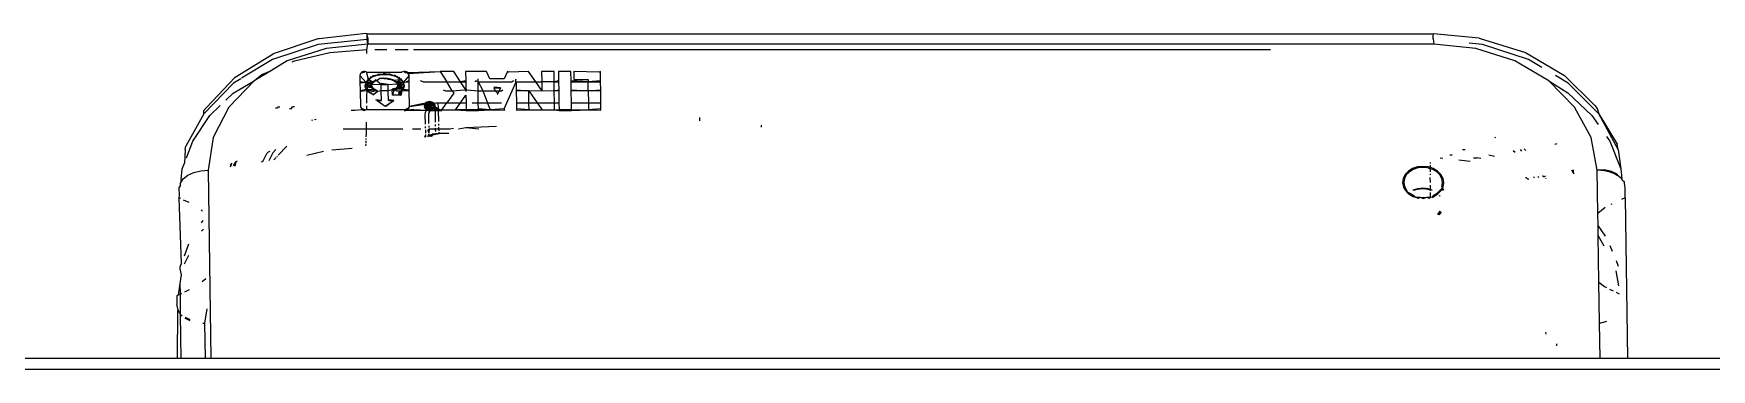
# Model space of a CAD drawing. Header units: metres. Extents: x -4.2 to 4.2, y -5.7 to 5.7.
# Drawn here: x 0.3809 to 0.4322, y -0.541 to -0.5307 of the extents above; entities that cross this region are included whole.
import ezdxf

# ---------------------------------------------------------------- set-up
doc = ezdxf.new("R2010")
doc.units = ezdxf.units.M

msp = doc.modelspace()

# ---------------------------------------------------------------- linework, layer by layer
for p, q in [((0.38956, -0.530857), (0.388196, -0.53131)), ((0.3896, -0.530849), (0.38956, -0.530857)), ((0.391035, -0.530692), (0.3896, -0.530849)), ((0.391076, -0.530696), (0.391035, -0.530692)), ((0.391069, -0.530877), (0.391073, -0.53076)), ((0.391073, -0.53076), (0.391076, -0.530696)), ((0.391073, -0.53076), (0.391088, -0.530856)), ((0.391076, -0.530696), (0.423731, -0.530696)), ((0.391088, -0.530856), (0.39109, -0.531013)), ((0.423724, -0.530856), (0.423726, -0.53076)), ((0.423724, -0.530856), (0.423746, -0.531013)), ((0.423726, -0.53076), (0.423731, -0.530696)), ((0.425136, -0.530831), (0.423731, -0.530696)), ((0.425136, -0.530831), (0.425167, -0.530839)), ((0.425167, -0.530839), (0.426552, -0.531276)), ((0.387034, -0.532025), (0.388196, -0.53131)), ((0.389567, -0.531032), (0.388171, -0.531486)), ((0.389813, -0.531145), (0.388626, -0.531531)), ((0.388844, -0.531528), (0.389931, -0.53127)), ((0.391069, -0.530877), (0.389567, -0.531032)), ((0.39109, -0.531013), (0.389813, -0.531145)), ((0.389931, -0.53127), (0.391063, -0.531183)), ((0.391063, -0.531183), (0.39109, -0.531013)), ((0.391063, -0.531305), (0.391063, -0.531183)), ((0.39109, -0.531013), (0.391069, -0.530877)), ((0.423746, -0.531013), (0.39109, -0.531013)), ((0.391306, -0.531183), (0.391678, -0.531183)), ((0.39193, -0.531183), (0.392328, -0.531183)), ((0.392488, -0.531183), (0.418739, -0.531183)), ((0.425027, -0.531145), (0.423746, -0.531013)), ((0.42523, -0.531032), (0.424823, -0.53099)), ((0.426225, -0.531531), (0.425027, -0.531145)), ((0.426639, -0.531486), (0.42523, -0.531032)), ((0.426552, -0.531276), (0.427749, -0.531976)), ((0.388171, -0.531486), (0.387228, -0.532055)), ((0.388146, -0.531821), (0.387611, -0.532144)), ((0.387843, -0.531948), (0.388146, -0.531821)), ((0.388626, -0.531531), (0.388146, -0.531821)), ((0.38877, -0.531559), (0.388844, -0.531528)), ((0.390896, -0.531889), (0.390871, -0.531915)), ((0.390929, -0.531869), (0.390896, -0.531889)), ((0.390896, -0.531889), (0.390931, -0.531892)), ((0.390929, -0.531869), (0.39101, -0.531852)), ((0.390968, -0.531856), (0.390929, -0.531869)), ((0.390968, -0.531881), (0.390929, -0.531869)), ((0.390968, -0.531881), (0.390931, -0.531892)), ((0.39101, -0.531852), (0.390968, -0.531881)), ((0.39101, -0.531852), (0.390968, -0.531856)), ((0.39101, -0.531876), (0.390968, -0.531856)), ((0.391064, -0.531876), (0.39101, -0.531852)), ((0.391064, -0.531905), (0.391064, -0.531876)), ((0.391064, -0.531876), (0.392128, -0.531876)), ((0.392192, -0.531852), (0.392128, -0.531876)), ((0.392234, -0.531881), (0.392192, -0.531852)), ((0.392273, -0.531869), (0.392192, -0.531852)), ((0.392234, -0.531856), (0.392192, -0.531852)), ((0.392234, -0.531881), (0.392192, -0.531852)), ((0.392234, -0.531881), (0.392192, -0.531876)), ((0.392273, -0.531869), (0.392234, -0.531856)), ((0.392273, -0.531893), (0.392234, -0.531856)), ((0.392273, -0.531893), (0.392234, -0.531881)), ((0.392234, -0.531881), (0.392307, -0.531889)), ((0.392307, -0.531889), (0.392273, -0.531869)), ((0.392291, -0.531892), (0.392273, -0.531869)), ((0.392307, -0.531889), (0.392273, -0.531893)), ((0.392307, -0.531889), (0.393307, -0.531852)), ((0.392333, -0.531915), (0.392307, -0.531889)), ((0.392333, -0.531915), (0.393307, -0.531852)), ((0.393726, -0.531852), (0.393307, -0.531852)), ((0.393307, -0.531852), (0.393508, -0.532172)), ((0.393936, -0.532172), (0.393726, -0.531852)), ((0.394728, -0.531852), (0.394086, -0.531852)), ((0.394086, -0.531852), (0.39409, -0.532142)), ((0.394834, -0.532075), (0.394728, -0.531852)), ((0.395372, -0.531852), (0.395273, -0.532075)), ((0.395401, -0.531876), (0.395372, -0.531852)), ((0.396014, -0.531852), (0.395401, -0.531876)), ((0.396237, -0.532172), (0.396014, -0.531852)), ((0.396795, -0.531852), (0.396413, -0.531852)), ((0.396413, -0.531852), (0.396418, -0.532172)), ((0.396799, -0.532172), (0.396795, -0.531852)), ((0.397313, -0.531852), (0.396932, -0.531852)), ((0.396932, -0.531852), (0.396936, -0.532142)), ((0.397317, -0.532142), (0.397313, -0.531852)), ((0.397399, -0.531852), (0.397402, -0.532097)), ((0.39818, -0.531876), (0.397399, -0.531852)), ((0.398218, -0.531852), (0.39818, -0.531876)), ((0.398221, -0.532142), (0.398218, -0.531852)), ((0.427261, -0.532141), (0.426225, -0.531531)), ((0.427053, -0.531731), (0.426639, -0.531486)), ((0.386977, -0.532207), (0.386066, -0.533148)), ((0.386151, -0.532952), (0.387034, -0.532025)), ((0.387611, -0.532144), (0.386837, -0.532944)), ((0.386969, -0.532514), (0.387611, -0.532144)), ((0.387198, -0.532074), (0.386977, -0.532207)), ((0.387611, -0.532144), (0.387843, -0.531948)), ((0.390855, -0.531945), (0.39085, -0.531978)), ((0.39085, -0.531978), (0.390851, -0.532165)), ((0.391037, -0.532193), (0.39085, -0.531978)), ((0.390948, -0.532186), (0.390851, -0.532165)), ((0.390851, -0.532165), (0.390852, -0.532195)), ((0.390852, -0.532195), (0.390948, -0.532186)), ((0.390852, -0.532195), (0.390855, -0.532436)), ((0.390871, -0.531915), (0.390855, -0.531945)), ((0.390855, -0.532436), (0.391049, -0.5324)), ((0.391037, -0.532193), (0.390948, -0.532186)), ((0.391016, -0.532297), (0.39102, -0.532244)), ((0.39102, -0.532244), (0.391016, -0.532272)), ((0.391016, -0.532272), (0.391026, -0.532325)), ((0.391079, -0.532289), (0.391016, -0.532297)), ((0.391026, -0.532349), (0.391016, -0.532297)), ((0.391016, -0.532297), (0.391026, -0.532325)), ((0.39102, -0.532244), (0.391037, -0.532193)), ((0.391037, -0.532193), (0.39102, -0.53222)), ((0.391079, -0.532289), (0.39102, -0.532244)), ((0.39108, -0.532253), (0.39102, -0.532244)), ((0.391078, -0.532337), (0.391026, -0.532349)), ((0.391224, -0.532337), (0.391026, -0.532349)), ((0.391049, -0.5324), (0.391026, -0.532349)), ((0.391026, -0.532349), (0.391049, -0.532376)), ((0.391037, -0.532193), (0.391082, -0.532142)), ((0.391037, -0.532193), (0.391082, -0.532172)), ((0.391081, -0.532203), (0.391037, -0.532193)), ((0.391242, -0.532208), (0.391037, -0.532193)), ((0.391068, -0.532143), (0.391038, -0.532168)), ((0.391077, -0.532444), (0.391049, -0.5324)), ((0.391049, -0.5324), (0.391076, -0.532413)), ((0.391049, -0.5324), (0.391085, -0.532424)), ((0.391111, -0.532097), (0.391064, -0.531905)), ((0.391111, -0.532097), (0.391068, -0.532119)), ((0.391111, -0.532097), (0.391068, -0.532119)), ((0.391068, -0.532119), (0.391082, -0.532172)), ((0.391078, -0.532337), (0.391076, -0.532413)), ((0.391076, -0.532413), (0.391133, -0.532493)), ((0.391076, -0.532413), (0.391077, -0.532444)), ((0.391203, -0.532413), (0.391076, -0.532413)), ((0.391203, -0.532413), (0.391077, -0.532444)), ((0.391079, -0.532289), (0.391078, -0.532337)), ((0.391215, -0.532304), (0.391078, -0.532337)), ((0.391243, -0.532368), (0.391078, -0.532337)), ((0.39108, -0.532253), (0.391079, -0.532289)), ((0.391214, -0.532271), (0.391079, -0.532289)), ((0.391215, -0.532304), (0.391079, -0.532289)), ((0.391081, -0.532203), (0.39108, -0.532253)), ((0.391223, -0.532239), (0.39108, -0.532253)), ((0.391082, -0.532172), (0.391081, -0.532203)), ((0.391242, -0.532183), (0.391081, -0.532203)), ((0.391223, -0.532239), (0.391081, -0.532203)), ((0.391082, -0.532142), (0.391111, -0.532097)), ((0.391269, -0.532178), (0.391082, -0.532142)), ((0.391082, -0.532172), (0.391223, -0.532239)), ((0.391111, -0.532097), (0.391165, -0.532056)), ((0.391165, -0.532056), (0.391111, -0.532073)), ((0.391269, -0.532178), (0.391111, -0.532097)), ((0.391165, -0.532056), (0.39123, -0.532019)), ((0.39123, -0.532019), (0.391165, -0.532031)), ((0.391243, -0.532368), (0.391203, -0.532413)), ((0.391271, -0.532397), (0.391203, -0.532413)), ((0.391214, -0.532271), (0.391224, -0.532214)), ((0.391214, -0.532271), (0.391223, -0.532239)), ((0.391214, -0.532271), (0.391223, -0.532239)), ((0.391215, -0.532304), (0.391214, -0.532271)), ((0.391215, -0.532304), (0.391214, -0.532271)), ((0.391215, -0.532304), (0.391215, -0.532247)), ((0.391224, -0.532337), (0.391215, -0.532279)), ((0.391243, -0.532368), (0.391215, -0.532304)), ((0.391224, -0.532337), (0.391215, -0.532304)), ((0.391223, -0.532239), (0.391242, -0.532183)), ((0.391223, -0.532239), (0.391242, -0.532183)), ((0.391223, -0.532239), (0.391242, -0.532208)), ((0.391223, -0.532239), (0.391502, -0.53225)), ((0.391243, -0.532368), (0.391224, -0.532337)), ((0.391243, -0.532368), (0.391225, -0.532312)), ((0.39123, -0.532019), (0.391383, -0.531966)), ((0.391383, -0.531966), (0.39123, -0.531995)), ((0.391242, -0.532208), (0.391269, -0.532154)), ((0.391242, -0.532183), (0.391269, -0.532178)), ((0.391242, -0.532208), (0.391269, -0.532178)), ((0.391271, -0.532397), (0.391243, -0.532368)), ((0.391271, -0.532397), (0.391243, -0.532368)), ((0.391271, -0.532397), (0.391244, -0.532343)), ((0.391269, -0.532178), (0.391304, -0.532127)), ((0.391269, -0.532178), (0.391304, -0.532152)), ((0.391269, -0.532178), (0.391304, -0.532152)), ((0.391307, -0.532424), (0.391271, -0.532373)), ((0.391307, -0.532399), (0.391271, -0.532397)), ((0.391307, -0.532424), (0.391271, -0.532397)), ((0.391304, -0.532152), (0.391347, -0.532104)), ((0.391304, -0.532152), (0.391346, -0.532128)), ((0.391304, -0.532152), (0.391346, -0.532128)), ((0.39135, -0.532448), (0.391307, -0.532399)), ((0.39135, -0.532448), (0.391307, -0.532399)), ((0.391346, -0.532128), (0.391432, -0.532099)), ((0.391346, -0.532128), (0.391393, -0.532101)), ((0.391502, -0.53225), (0.391346, -0.532128)), ((0.391383, -0.531966), (0.391557, -0.531942)), ((0.391557, -0.531942), (0.391384, -0.531941)), ((0.391432, -0.532099), (0.391449, -0.532069)), ((0.391449, -0.532069), (0.391567, -0.532052)), ((0.391689, -0.532056), (0.391449, -0.532069)), ((0.391707, -0.532084), (0.391449, -0.532069)), ((0.391502, -0.53225), (0.391714, -0.53225)), ((0.391505, -0.532444), (0.391502, -0.53225)), ((0.391714, -0.53225), (0.391503, -0.532225)), ((0.391514, -0.532071), (0.391567, -0.532052)), ((0.391557, -0.531942), (0.391736, -0.53195)), ((0.391736, -0.53195), (0.391558, -0.531917)), ((0.391567, -0.532052), (0.391689, -0.532056)), ((0.39159, -0.532073), (0.391689, -0.532056)), ((0.391689, -0.532056), (0.391803, -0.532079)), ((0.391707, -0.532084), (0.391802, -0.532104)), ((0.391714, -0.53225), (0.391988, -0.53223)), ((0.391717, -0.532444), (0.391714, -0.53225)), ((0.391843, -0.532416), (0.391717, -0.532444)), ((0.391736, -0.53195), (0.391904, -0.531988)), ((0.391904, -0.531988), (0.391737, -0.531925)), ((0.391802, -0.532104), (0.391854, -0.532098)), ((0.391802, -0.532104), (0.391854, -0.532098)), ((0.391802, -0.532104), (0.391853, -0.532122)), ((0.391959, -0.532364), (0.391843, -0.532391)), ((0.391885, -0.532441), (0.391843, -0.532391)), ((0.391886, -0.532417), (0.391843, -0.532391)), ((0.391926, -0.532392), (0.391843, -0.532391)), ((0.391843, -0.532416), (0.391885, -0.532441)), ((0.391845, -0.532582), (0.391843, -0.532416)), ((0.391843, -0.532416), (0.391885, -0.532441)), ((0.391853, -0.532122), (0.3921, -0.532096)), ((0.391853, -0.532122), (0.391899, -0.53212)), ((0.391853, -0.532122), (0.391898, -0.532145)), ((0.391854, -0.532098), (0.391898, -0.532145)), ((0.391885, -0.532441), (0.391925, -0.532417)), ((0.391925, -0.532417), (0.391885, -0.532441)), ((0.391926, -0.532392), (0.391886, -0.532417)), ((0.391925, -0.532417), (0.391886, -0.532417)), ((0.391898, -0.532145), (0.391936, -0.532171)), ((0.391898, -0.532145), (0.391967, -0.532175)), ((0.391898, -0.532145), (0.391936, -0.532171)), ((0.391898, -0.532145), (0.391937, -0.532146)), ((0.391978, -0.532018), (0.391904, -0.531963)), ((0.391904, -0.531988), (0.391978, -0.532018)), ((0.391958, -0.532389), (0.391925, -0.532417)), ((0.391925, -0.532417), (0.391971, -0.532413)), ((0.391925, -0.532417), (0.391986, -0.532444)), ((0.391959, -0.532364), (0.391926, -0.532392)), ((0.391958, -0.532389), (0.391926, -0.532392)), ((0.391936, -0.532171), (0.391967, -0.532175)), ((0.391936, -0.532171), (0.391966, -0.532199)), ((0.391936, -0.532171), (0.391967, -0.532175)), ((0.391982, -0.532359), (0.391958, -0.532389)), ((0.391958, -0.532389), (0.392173, -0.532399)), ((0.391983, -0.532334), (0.391959, -0.532364)), ((0.391966, -0.532199), (0.392177, -0.532191)), ((0.391966, -0.532199), (0.391988, -0.53223)), ((0.391967, -0.532175), (0.3921, -0.532096)), ((0.391967, -0.532175), (0.392144, -0.532142)), ((0.391967, -0.532175), (0.391988, -0.53223)), ((0.391967, -0.532175), (0.392177, -0.532191)), ((0.391971, -0.532413), (0.391982, -0.532359)), ((0.392044, -0.532054), (0.391978, -0.531993)), ((0.391978, -0.532018), (0.392044, -0.532054)), ((0.391982, -0.532359), (0.391998, -0.532328)), ((0.391998, -0.532328), (0.391982, -0.532359)), ((0.391982, -0.532359), (0.392194, -0.532347)), ((0.391982, -0.532359), (0.392173, -0.532399)), ((0.391988, -0.53223), (0.392177, -0.532191)), ((0.391988, -0.53223), (0.392196, -0.532242)), ((0.391988, -0.53223), (0.392001, -0.532262)), ((0.391988, -0.53223), (0.392001, -0.532262)), ((0.392001, -0.532262), (0.391998, -0.532328)), ((0.391998, -0.532328), (0.392202, -0.532295)), ((0.392004, -0.532295), (0.391998, -0.532328)), ((0.391998, -0.532328), (0.392194, -0.532347)), ((0.392001, -0.532262), (0.392196, -0.532242)), ((0.392001, -0.532262), (0.392202, -0.532295)), ((0.392001, -0.532262), (0.392004, -0.532295)), ((0.392004, -0.532295), (0.392202, -0.532295)), ((0.3921, -0.532096), (0.392044, -0.53203)), ((0.392044, -0.532054), (0.3921, -0.532096)), ((0.392144, -0.532142), (0.3921, -0.532071)), ((0.3921, -0.532096), (0.392144, -0.532142)), ((0.392139, -0.532447), (0.392173, -0.532374)), ((0.392139, -0.532422), (0.392173, -0.532374)), ((0.392173, -0.532399), (0.392139, -0.532447)), ((0.392144, -0.532142), (0.392177, -0.532191)), ((0.392177, -0.532191), (0.392145, -0.532117)), ((0.392173, -0.532399), (0.392195, -0.532323)), ((0.392194, -0.532347), (0.392173, -0.532399)), ((0.392173, -0.532399), (0.392361, -0.532413)), ((0.392356, -0.531978), (0.392177, -0.532191)), ((0.392196, -0.532242), (0.392177, -0.532166)), ((0.392177, -0.532191), (0.392271, -0.532172)), ((0.392177, -0.532191), (0.392196, -0.532242)), ((0.392194, -0.532347), (0.392202, -0.53227)), ((0.392202, -0.532295), (0.392194, -0.532347)), ((0.392195, -0.532323), (0.392202, -0.53227)), ((0.392196, -0.532242), (0.392202, -0.532295)), ((0.392202, -0.532295), (0.392197, -0.532218)), ((0.392357, -0.532142), (0.392271, -0.532172)), ((0.392271, -0.532172), (0.392358, -0.532172)), ((0.392333, -0.53194), (0.392321, -0.531916)), ((0.39235, -0.531945), (0.392333, -0.531915)), ((0.392349, -0.53197), (0.392333, -0.531915)), ((0.392356, -0.531978), (0.39235, -0.531945)), ((0.392355, -0.532003), (0.39235, -0.531945)), ((0.392357, -0.532142), (0.392356, -0.531978)), ((0.392358, -0.532172), (0.392357, -0.532142)), ((0.392361, -0.532413), (0.392358, -0.532172)), ((0.392362, -0.532444), (0.392361, -0.532413)), ((0.392784, -0.532172), (0.392707, -0.532142)), ((0.392784, -0.532172), (0.393508, -0.532172)), ((0.393397, -0.532413), (0.393474, -0.532444)), ((0.393508, -0.532172), (0.393936, -0.532172)), ((0.393679, -0.532444), (0.393508, -0.532172)), ((0.393679, -0.532444), (0.394064, -0.532413)), ((0.39409, -0.532142), (0.393936, -0.532172)), ((0.394094, -0.532413), (0.393936, -0.532172)), ((0.393936, -0.532172), (0.394091, -0.532172)), ((0.394064, -0.532413), (0.394094, -0.532413)), ((0.39409, -0.532142), (0.394091, -0.532172)), ((0.394091, -0.532172), (0.394094, -0.532413)), ((0.394094, -0.532413), (0.394094, -0.532463)), ((0.39412, -0.532413), (0.394094, -0.532413)), ((0.39412, -0.532413), (0.394474, -0.532444)), ((0.394371, -0.532172), (0.394402, -0.532142)), ((0.394471, -0.532172), (0.394402, -0.532142)), ((0.394471, -0.532172), (0.39447, -0.532076)), ((0.394471, -0.532172), (0.394604, -0.532413)), ((0.394474, -0.532444), (0.394471, -0.532172)), ((0.394471, -0.532172), (0.395518, -0.532172)), ((0.394604, -0.532413), (0.394616, -0.532444)), ((0.395273, -0.532075), (0.394834, -0.532075)), ((0.394956, -0.532357), (0.395156, -0.532357)), ((0.394956, -0.532357), (0.394997, -0.532444)), ((0.395156, -0.532357), (0.394957, -0.532333)), ((0.395156, -0.532357), (0.395117, -0.532444)), ((0.395186, -0.532444), (0.395223, -0.532413)), ((0.395272, -0.532998), (0.395636, -0.532172)), ((0.395555, -0.532142), (0.395518, -0.532172)), ((0.395611, -0.532142), (0.395636, -0.532076)), ((0.395636, -0.532172), (0.395611, -0.532142)), ((0.395636, -0.532172), (0.39564, -0.532413)), ((0.395636, -0.532172), (0.396237, -0.532172)), ((0.39564, -0.532413), (0.396022, -0.532442)), ((0.39564, -0.532413), (0.39564, -0.532444)), ((0.396237, -0.532172), (0.396418, -0.532172)), ((0.396422, -0.532438), (0.396237, -0.532172)), ((0.396418, -0.532172), (0.396422, -0.532438)), ((0.396799, -0.532172), (0.396418, -0.532172)), ((0.396936, -0.532142), (0.396799, -0.532172)), ((0.396799, -0.532172), (0.396936, -0.532172)), ((0.396803, -0.532444), (0.396799, -0.532172)), ((0.396803, -0.532444), (0.39694, -0.532413)), ((0.396936, -0.532142), (0.396936, -0.532172)), ((0.396936, -0.532172), (0.39694, -0.532413)), ((0.39694, -0.532413), (0.39694, -0.532444)), ((0.397842, -0.532172), (0.397317, -0.532142)), ((0.397318, -0.532172), (0.397317, -0.532142)), ((0.397318, -0.532172), (0.397842, -0.532172)), ((0.397321, -0.532413), (0.397318, -0.532172)), ((0.397321, -0.532413), (0.397846, -0.532444)), ((0.397321, -0.532444), (0.397321, -0.532413)), ((0.397402, -0.532097), (0.397841, -0.532097)), ((0.397841, -0.532097), (0.397842, -0.532172)), ((0.398221, -0.532142), (0.397842, -0.532172)), ((0.397842, -0.532172), (0.398222, -0.532172)), ((0.397846, -0.532444), (0.397842, -0.532172)), ((0.397846, -0.532444), (0.398225, -0.532413)), ((0.398222, -0.532172), (0.398221, -0.532142)), ((0.398225, -0.532413), (0.398222, -0.532172)), ((0.398226, -0.532444), (0.398225, -0.532413)), ((0.427261, -0.532141), (0.427846, -0.532511)), ((0.428056, -0.532944), (0.427261, -0.532141)), ((0.427855, -0.532207), (0.427472, -0.53198)), ((0.427749, -0.531976), (0.428677, -0.532893)), ((0.428793, -0.533148), (0.427855, -0.532207)), ((0.386256, -0.533202), (0.386573, -0.532896)), ((0.38674, -0.532735), (0.386969, -0.532514)), ((0.390855, -0.532436), (0.390856, -0.532466)), ((0.391077, -0.532444), (0.390856, -0.532466)), ((0.390856, -0.532466), (0.390863, -0.532901)), ((0.390863, -0.532901), (0.390869, -0.532934)), ((0.39106, -0.533022), (0.391058, -0.532906)), ((0.391059, -0.532827), (0.391061, -0.532606)), ((0.391061, -0.532606), (0.391077, -0.532444)), ((0.391133, -0.532493), (0.391077, -0.532444)), ((0.391307, -0.532424), (0.391085, -0.532449)), ((0.391085, -0.532449), (0.391134, -0.532469)), ((0.39135, -0.532448), (0.391133, -0.532493)), ((0.391192, -0.532533), (0.391133, -0.532493)), ((0.391133, -0.532493), (0.391193, -0.532509)), ((0.391261, -0.532568), (0.391192, -0.532533)), ((0.391192, -0.532533), (0.391261, -0.532543)), ((0.391261, -0.532568), (0.391399, -0.532443)), ((0.391399, -0.532467), (0.391261, -0.532568)), ((0.39135, -0.532448), (0.391307, -0.532424)), ((0.391375, -0.532746), (0.39134, -0.532721)), ((0.391509, -0.532746), (0.39134, -0.532721)), ((0.391399, -0.532467), (0.39135, -0.532423)), ((0.391399, -0.532467), (0.39135, -0.532448)), ((0.391399, -0.532467), (0.39135, -0.532448)), ((0.391375, -0.532746), (0.391509, -0.532746)), ((0.391375, -0.532746), (0.391619, -0.53292)), ((0.391505, -0.532444), (0.391399, -0.532467)), ((0.391509, -0.532746), (0.391505, -0.532444)), ((0.391717, -0.532444), (0.391505, -0.532444)), ((0.391619, -0.53292), (0.391891, -0.532746)), ((0.391891, -0.532746), (0.391645, -0.532925)), ((0.391721, -0.532746), (0.391717, -0.532444)), ((0.391721, -0.532746), (0.391891, -0.532746)), ((0.391891, -0.532746), (0.391722, -0.532721)), ((0.391885, -0.532441), (0.391845, -0.532582)), ((0.392116, -0.532582), (0.391845, -0.532582)), ((0.391986, -0.532444), (0.392139, -0.532447)), ((0.392035, -0.532532), (0.392093, -0.532467)), ((0.392035, -0.532507), (0.392093, -0.532467)), ((0.392092, -0.532492), (0.392035, -0.532532)), ((0.392116, -0.532582), (0.392035, -0.532507)), ((0.392117, -0.532557), (0.392035, -0.532507)), ((0.392035, -0.532532), (0.392116, -0.532582)), ((0.392092, -0.532492), (0.392139, -0.532422)), ((0.392139, -0.532447), (0.392092, -0.532492)), ((0.392092, -0.532492), (0.392116, -0.532582)), ((0.392093, -0.532467), (0.392139, -0.532422)), ((0.392093, -0.532467), (0.392117, -0.532557)), ((0.392139, -0.532422), (0.392117, -0.532557)), ((0.392362, -0.532444), (0.392139, -0.532447)), ((0.392369, -0.532901), (0.392362, -0.532444)), ((0.392844, -0.532863), (0.392364, -0.532934)), ((0.392364, -0.532934), (0.392369, -0.532901)), ((0.392903, -0.532816), (0.392368, -0.532926)), ((0.392828, -0.532893), (0.392823, -0.532926)), ((0.392823, -0.532926), (0.392829, -0.532959)), ((0.392829, -0.532869), (0.392824, -0.532901)), ((0.392856, -0.532874), (0.392824, -0.532901)), ((0.392856, -0.532929), (0.392824, -0.532901)), ((0.392824, -0.532901), (0.39283, -0.532934)), ((0.392844, -0.532863), (0.392828, -0.532893)), ((0.392845, -0.532838), (0.392829, -0.532869)), ((0.392829, -0.532869), (0.392869, -0.532849)), ((0.392869, -0.532837), (0.392844, -0.532863)), ((0.39287, -0.532812), (0.392845, -0.532838)), ((0.392845, -0.532838), (0.39289, -0.532827)), ((0.392856, -0.532874), (0.392851, -0.532926)), ((0.392856, -0.532874), (0.392851, -0.532901)), ((0.392855, -0.532899), (0.392851, -0.532926)), ((0.392851, -0.532901), (0.392856, -0.532953)), ((0.392851, -0.532901), (0.392856, -0.532929)), ((0.392929, -0.532931), (0.392851, -0.532926)), ((0.392851, -0.532926), (0.392856, -0.532953)), ((0.392947, -0.53294), (0.392851, -0.532926)), ((0.392869, -0.532849), (0.392855, -0.532899)), ((0.392868, -0.532874), (0.392855, -0.532899)), ((0.392855, -0.532899), (0.392947, -0.53294)), ((0.392869, -0.532849), (0.392856, -0.532874)), ((0.392856, -0.532929), (0.39287, -0.532979)), ((0.392856, -0.532929), (0.39287, -0.532954)), ((0.392856, -0.532953), (0.392929, -0.532931)), ((0.39289, -0.532827), (0.392868, -0.532874)), ((0.392889, -0.532852), (0.392868, -0.532874)), ((0.392868, -0.532874), (0.39291, -0.532859)), ((0.392868, -0.532874), (0.392947, -0.53294)), ((0.392942, -0.532804), (0.392869, -0.532837)), ((0.392903, -0.532816), (0.392869, -0.532837)), ((0.39289, -0.532827), (0.392869, -0.532849)), ((0.392903, -0.532792), (0.39287, -0.532812)), ((0.39287, -0.532812), (0.392917, -0.53281)), ((0.39287, -0.532812), (0.392903, -0.532816)), ((0.392917, -0.53281), (0.392889, -0.532852)), ((0.392917, -0.532835), (0.392889, -0.532852)), ((0.392889, -0.532852), (0.392935, -0.532859)), ((0.392917, -0.53281), (0.39289, -0.532827)), ((0.392942, -0.532779), (0.392903, -0.532792)), ((0.392903, -0.532792), (0.39295, -0.5328)), ((0.392903, -0.532792), (0.392942, -0.532804)), ((0.392942, -0.532804), (0.392903, -0.532816)), ((0.39291, -0.532834), (0.392966, -0.532895)), ((0.39291, -0.532834), (0.392944, -0.532901)), ((0.39291, -0.532859), (0.392936, -0.532834)), ((0.392947, -0.53294), (0.39291, -0.532834)), ((0.39291, -0.532859), (0.392947, -0.53294)), ((0.392915, -0.532951), (0.392919, -0.532918)), ((0.392916, -0.532938), (0.392941, -0.532921)), ((0.39295, -0.5328), (0.392917, -0.532835)), ((0.39295, -0.5328), (0.392917, -0.53281)), ((0.392949, -0.532825), (0.392917, -0.532835)), ((0.393051, -0.532835), (0.392917, -0.532835)), ((0.392917, -0.532835), (0.393026, -0.532859)), ((0.392917, -0.532835), (0.392935, -0.532859)), ((0.392944, -0.532901), (0.392919, -0.532918)), ((0.392919, -0.532918), (0.392959, -0.532912)), ((0.39292, -0.53298), (0.392968, -0.532924)), ((0.392929, -0.532931), (0.392944, -0.532901)), ((0.392965, -0.532919), (0.392935, -0.532859)), ((0.392935, -0.532859), (0.392966, -0.532895)), ((0.392935, -0.532859), (0.393026, -0.532859)), ((0.392966, -0.532895), (0.392936, -0.532834)), ((0.392941, -0.532921), (0.392937, -0.532954)), ((0.392984, -0.532775), (0.392942, -0.532779)), ((0.392942, -0.532779), (0.392984, -0.532796)), ((0.392942, -0.532779), (0.392984, -0.532799)), ((0.392984, -0.532799), (0.392942, -0.532804)), ((0.392947, -0.53294), (0.392944, -0.532901)), ((0.392947, -0.53294), (0.392959, -0.532912)), ((0.392984, -0.532796), (0.392949, -0.532825)), ((0.392984, -0.532821), (0.392949, -0.532825)), ((0.393051, -0.532835), (0.392949, -0.532825)), ((0.393019, -0.532825), (0.392949, -0.532825)), ((0.392984, -0.532796), (0.39295, -0.5328)), ((0.393027, -0.532937), (0.392959, -0.532912)), ((0.393028, -0.532912), (0.392959, -0.532912)), ((0.393026, -0.532859), (0.392965, -0.532919)), ((0.392965, -0.532919), (0.393027, -0.532895)), ((0.393027, -0.532919), (0.392965, -0.532919)), ((0.392966, -0.532895), (0.393028, -0.532912)), ((0.393027, -0.532895), (0.392966, -0.532895)), ((0.392968, -0.532924), (0.393026, -0.532877)), ((0.393026, -0.532779), (0.392984, -0.532775)), ((0.392984, -0.532775), (0.393026, -0.532804)), ((0.393026, -0.532779), (0.392984, -0.532796)), ((0.393019, -0.5328), (0.392984, -0.532796)), ((0.393026, -0.532804), (0.392984, -0.532799)), ((0.393019, -0.5328), (0.392984, -0.532821)), ((0.393019, -0.532825), (0.392984, -0.532821)), ((0.393065, -0.532792), (0.393019, -0.5328)), ((0.393052, -0.53281), (0.393019, -0.5328)), ((0.393052, -0.53281), (0.393019, -0.532825)), ((0.393051, -0.532835), (0.393019, -0.532825)), ((0.393065, -0.532792), (0.393026, -0.532779)), ((0.393026, -0.532779), (0.393065, -0.532816)), ((0.393065, -0.532816), (0.393026, -0.532804)), ((0.393026, -0.532834), (0.393027, -0.532895)), ((0.393026, -0.532859), (0.393048, -0.532834)), ((0.393027, -0.532919), (0.393026, -0.532834)), ((0.393051, -0.532835), (0.393026, -0.532859)), ((0.393026, -0.532877), (0.393048, -0.532859)), ((0.393026, -0.532859), (0.393027, -0.532919)), ((0.393048, -0.532834), (0.393027, -0.532895)), ((0.39305, -0.53297), (0.393027, -0.532895)), ((0.393028, -0.53298), (0.393028, -0.532912)), ((0.393028, -0.532955), (0.393028, -0.532912)), ((0.393028, -0.532912), (0.39305, -0.53297)), ((0.39305, -0.53297), (0.393048, -0.532834)), ((0.393048, -0.532859), (0.393096, -0.53284)), ((0.393079, -0.532852), (0.393048, -0.532859)), ((0.39305, -0.532995), (0.393048, -0.532859)), ((0.39312, -0.532926), (0.393048, -0.532859)), ((0.393048, -0.532859), (0.39305, -0.53297)), ((0.393115, -0.532899), (0.393048, -0.532859)), ((0.393101, -0.532874), (0.393048, -0.532859)), ((0.39312, -0.532926), (0.39305, -0.532995)), ((0.39308, -0.532827), (0.393051, -0.532835)), ((0.393079, -0.532852), (0.393051, -0.532835)), ((0.39308, -0.532827), (0.393052, -0.53281)), ((0.393099, -0.532812), (0.393052, -0.53281)), ((0.393099, -0.532812), (0.393065, -0.532792)), ((0.393065, -0.532792), (0.393099, -0.532837)), ((0.393096, -0.53284), (0.393065, -0.532816)), ((0.393101, -0.532874), (0.393079, -0.532852)), ((0.393102, -0.532849), (0.39308, -0.532827)), ((0.393125, -0.532838), (0.39308, -0.532827)), ((0.393096, -0.53284), (0.393173, -0.532817)), ((0.393125, -0.532863), (0.393096, -0.53284)), ((0.393125, -0.532838), (0.393099, -0.532812)), ((0.393099, -0.532812), (0.393125, -0.532863)), ((0.393115, -0.532899), (0.393101, -0.532874)), ((0.393115, -0.532874), (0.393102, -0.532849)), ((0.393142, -0.532869), (0.393102, -0.532849)), ((0.393103, -0.532954), (0.393116, -0.532929)), ((0.39312, -0.532901), (0.393115, -0.532874)), ((0.393148, -0.532901), (0.393115, -0.532874)), ((0.39312, -0.532926), (0.393115, -0.532899)), ((0.393116, -0.532929), (0.39312, -0.532901)), ((0.393148, -0.532901), (0.393116, -0.532929)), ((0.393116, -0.532953), (0.39312, -0.532926)), ((0.393142, -0.532869), (0.393125, -0.532838)), ((0.393125, -0.532838), (0.393141, -0.532893)), ((0.393141, -0.532893), (0.393125, -0.532863)), ((0.393141, -0.532893), (0.393147, -0.532926)), ((0.393147, -0.532926), (0.393141, -0.532893)), ((0.393148, -0.532901), (0.393142, -0.532869)), ((0.393142, -0.532869), (0.393147, -0.532926)), ((0.393148, -0.532901), (0.393142, -0.532959)), ((0.393142, -0.532959), (0.393147, -0.532926)), ((0.393143, -0.532934), (0.393148, -0.532901)), ((0.393147, -0.532926), (0.393257, -0.533035)), ((0.393147, -0.532926), (0.393256, -0.533)), ((0.393173, -0.532817), (0.393251, -0.532809)), ((0.393251, -0.532809), (0.393514, -0.532809)), ((0.393256, -0.533), (0.393251, -0.532809)), ((0.393355, -0.533028), (0.393514, -0.532809)), ((0.393474, -0.532444), (0.393679, -0.532444)), ((0.393725, -0.532518), (0.393514, -0.532809)), ((0.393514, -0.532809), (0.393933, -0.532809)), ((0.393679, -0.532444), (0.393725, -0.532518)), ((0.393774, -0.533028), (0.393933, -0.532809)), ((0.393933, -0.532809), (0.394096, -0.532584)), ((0.393933, -0.532809), (0.3941, -0.532809)), ((0.394096, -0.532584), (0.3941, -0.532809)), ((0.3941, -0.532809), (0.394103, -0.533022)), ((0.394293, -0.532809), (0.394477, -0.532809)), ((0.394477, -0.532809), (0.394474, -0.532444)), ((0.394474, -0.532444), (0.394616, -0.532444)), ((0.394479, -0.533022), (0.394477, -0.532809)), ((0.394477, -0.532809), (0.394761, -0.532809)), ((0.394616, -0.532444), (0.394761, -0.532809)), ((0.394616, -0.532444), (0.394997, -0.532444)), ((0.394761, -0.532809), (0.395183, -0.532809)), ((0.394847, -0.533028), (0.394761, -0.532809)), ((0.394997, -0.532444), (0.395076, -0.532533)), ((0.394997, -0.532444), (0.395117, -0.532444)), ((0.395076, -0.532533), (0.395059, -0.532572)), ((0.395117, -0.532444), (0.395076, -0.532533)), ((0.395117, -0.532444), (0.395186, -0.532444)), ((0.396022, -0.532442), (0.39564, -0.532444)), ((0.39564, -0.532444), (0.395645, -0.532809)), ((0.395645, -0.532809), (0.396027, -0.532809)), ((0.395645, -0.532809), (0.395648, -0.532998)), ((0.396022, -0.532442), (0.396422, -0.532438)), ((0.396027, -0.532809), (0.396022, -0.532442)), ((0.396022, -0.532442), (0.396278, -0.532809)), ((0.39603, -0.533028), (0.396027, -0.532809)), ((0.396027, -0.532809), (0.396278, -0.532809)), ((0.396278, -0.532809), (0.39643, -0.533028)), ((0.396278, -0.532809), (0.396808, -0.532809)), ((0.396422, -0.532438), (0.396803, -0.532444)), ((0.39694, -0.532444), (0.396803, -0.532444)), ((0.396808, -0.532809), (0.396803, -0.532444)), ((0.396811, -0.533028), (0.396808, -0.532809)), ((0.396808, -0.532809), (0.396946, -0.532809)), ((0.39694, -0.532444), (0.396946, -0.532809)), ((0.396946, -0.532809), (0.396949, -0.533022)), ((0.397846, -0.532444), (0.397321, -0.532444)), ((0.397327, -0.532809), (0.397321, -0.532444)), ((0.397327, -0.532809), (0.397851, -0.532809)), ((0.397328, -0.533022), (0.397327, -0.532809)), ((0.398226, -0.532444), (0.397846, -0.532444)), ((0.397846, -0.532444), (0.397851, -0.532809)), ((0.397851, -0.532809), (0.398231, -0.532809)), ((0.397851, -0.532809), (0.397854, -0.533028)), ((0.398231, -0.532809), (0.398226, -0.532444)), ((0.398234, -0.532998), (0.398231, -0.532809)), ((0.427846, -0.532511), (0.428581, -0.5332)), ((0.428677, -0.532893), (0.428749, -0.53299)), ((0.386066, -0.533148), (0.38552, -0.534144)), ((0.38573, -0.533987), (0.386256, -0.533202)), ((0.386066, -0.533148), (0.386072, -0.53305)), ((0.386072, -0.53305), (0.386151, -0.532952)), ((0.386837, -0.532944), (0.386356, -0.533875)), ((0.388327, -0.532981), (0.388266, -0.53298)), ((0.388337, -0.532937), (0.388327, -0.532981)), ((0.388337, -0.532937), (0.3884, -0.532937)), ((0.388693, -0.53299), (0.388753, -0.532992)), ((0.388753, -0.532992), (0.388784, -0.532935)), ((0.388848, -0.532935), (0.388784, -0.532935)), ((0.38938, -0.533342), (0.389404, -0.533331)), ((0.389456, -0.533329), (0.38951, -0.533312)), ((0.390586, -0.533038), (0.390666, -0.53304)), ((0.390666, -0.53304), (0.390699, -0.533035)), ((0.390699, -0.533035), (0.390911, -0.533016)), ((0.390869, -0.532934), (0.390885, -0.532965)), ((0.390885, -0.532965), (0.390911, -0.533016)), ((0.390885, -0.532965), (0.390911, -0.532991)), ((0.390885, -0.532989), (0.390911, -0.532991)), ((0.390911, -0.532991), (0.391027, -0.533028)), ((0.390911, -0.532991), (0.390945, -0.533011)), ((0.390911, -0.533016), (0.390945, -0.533011)), ((0.390911, -0.533016), (0.390945, -0.533036)), ((0.390945, -0.533011), (0.391027, -0.533028)), ((0.390945, -0.533011), (0.390985, -0.533024)), ((0.390945, -0.533036), (0.390985, -0.533024)), ((0.390945, -0.533036), (0.390984, -0.533048)), ((0.390984, -0.533048), (0.391027, -0.533028)), ((0.390984, -0.533048), (0.391027, -0.533028)), ((0.390985, -0.533024), (0.391027, -0.533028)), ((0.391027, -0.533028), (0.39106, -0.533022)), ((0.391049, -0.533619), (0.391052, -0.533403)), ((0.39106, -0.533022), (0.392175, -0.533022)), ((0.392175, -0.533022), (0.392209, -0.533028)), ((0.392208, -0.533053), (0.39225, -0.533048)), ((0.392945, -0.533048), (0.392208, -0.533053)), ((0.392323, -0.532991), (0.392209, -0.533028)), ((0.39229, -0.533011), (0.392209, -0.533028)), ((0.392209, -0.533028), (0.392251, -0.533024)), ((0.392209, -0.533028), (0.39225, -0.533048)), ((0.39225, -0.533048), (0.392209, -0.533028)), ((0.39225, -0.533048), (0.392312, -0.533022)), ((0.39225, -0.533048), (0.39229, -0.533035)), ((0.392251, -0.533024), (0.39229, -0.533011)), ((0.392289, -0.533036), (0.392251, -0.533024)), ((0.392348, -0.532965), (0.39229, -0.533035)), ((0.39229, -0.533011), (0.392323, -0.532991)), ((0.392322, -0.533016), (0.39229, -0.533011)), ((0.39229, -0.533035), (0.392312, -0.533022)), ((0.392503, -0.533022), (0.39229, -0.533035)), ((0.392312, -0.533022), (0.392348, -0.532965)), ((0.392323, -0.532991), (0.392348, -0.532965)), ((0.392348, -0.532965), (0.392364, -0.532934)), ((0.392503, -0.533022), (0.392887, -0.533035)), ((0.392829, -0.532959), (0.392846, -0.532989)), ((0.39283, -0.532934), (0.39287, -0.532954)), ((0.39283, -0.532934), (0.392846, -0.532965)), ((0.392846, -0.532965), (0.392892, -0.532976)), ((0.392846, -0.532965), (0.392873, -0.532991)), ((0.392846, -0.532989), (0.392887, -0.533035)), ((0.392873, -0.532991), (0.392846, -0.532989)), ((0.392853, -0.533174), (0.392861, -0.533109)), ((0.392861, -0.533471), (0.392853, -0.533174)), ((0.392915, -0.532951), (0.392856, -0.532953)), ((0.392856, -0.532953), (0.39287, -0.532979)), ((0.392861, -0.533109), (0.392887, -0.533035)), ((0.39287, -0.532979), (0.392915, -0.532951)), ((0.39287, -0.532954), (0.392891, -0.533)), ((0.39287, -0.532954), (0.392892, -0.532976)), ((0.392941, -0.532972), (0.39287, -0.532979)), ((0.392919, -0.532972), (0.39287, -0.532979)), ((0.39287, -0.532979), (0.392891, -0.533)), ((0.392906, -0.533011), (0.392872, -0.533016)), ((0.392873, -0.532991), (0.39292, -0.532992)), ((0.392873, -0.532991), (0.392906, -0.533011)), ((0.392887, -0.533035), (0.39292, -0.53298)), ((0.392887, -0.533035), (0.392945, -0.533048)), ((0.392891, -0.533), (0.392941, -0.532972)), ((0.392959, -0.53298), (0.392891, -0.533)), ((0.392944, -0.532992), (0.392891, -0.533)), ((0.392891, -0.533), (0.392919, -0.533017)), ((0.392892, -0.532976), (0.392919, -0.533017)), ((0.392892, -0.532976), (0.39292, -0.532992)), ((0.392906, -0.533011), (0.392953, -0.533003)), ((0.392906, -0.533011), (0.392946, -0.533024)), ((0.392946, -0.533024), (0.392906, -0.533036)), ((0.392916, -0.532938), (0.392948, -0.532953)), ((0.392919, -0.532972), (0.392916, -0.532938)), ((0.392941, -0.532972), (0.392916, -0.532938)), ((0.392919, -0.533017), (0.392959, -0.53298)), ((0.392919, -0.533017), (0.392952, -0.533028)), ((0.39292, -0.532992), (0.392952, -0.533028)), ((0.39292, -0.532992), (0.392953, -0.533003)), ((0.392937, -0.532954), (0.393027, -0.532937)), ((0.392937, -0.532938), (0.392941, -0.532972)), ((0.392937, -0.532954), (0.393028, -0.53298)), ((0.392941, -0.532972), (0.393028, -0.53298)), ((0.392944, -0.532992), (0.392948, -0.532953)), ((0.392988, -0.533028), (0.392945, -0.533048)), ((0.392945, -0.533048), (0.393009, -0.533052)), ((0.392945, -0.533048), (0.392987, -0.533053)), ((0.392946, -0.533024), (0.392987, -0.533006)), ((0.392946, -0.533024), (0.392988, -0.533028)), ((0.392947, -0.53294), (0.393027, -0.532937)), ((0.392948, -0.532953), (0.392959, -0.53298)), ((0.392948, -0.532953), (0.393028, -0.532955)), ((0.392955, -0.533142), (0.392951, -0.533174)), ((0.392951, -0.533174), (0.392955, -0.533451)), ((0.392952, -0.533028), (0.392959, -0.53298)), ((0.392952, -0.533028), (0.393022, -0.533028)), ((0.392952, -0.533028), (0.392987, -0.533031)), ((0.392953, -0.533003), (0.392987, -0.533031)), ((0.392953, -0.533003), (0.392987, -0.533006)), ((0.392967, -0.533109), (0.392955, -0.533142)), ((0.392959, -0.53298), (0.393028, -0.532955)), ((0.393028, -0.53298), (0.392959, -0.53298)), ((0.392959, -0.53298), (0.39305, -0.532995)), ((0.393022, -0.533028), (0.392959, -0.53298)), ((0.393054, -0.533017), (0.392959, -0.53298)), ((0.392963, -0.53297), (0.393028, -0.532955)), ((0.392963, -0.53297), (0.39305, -0.53297)), ((0.39305, -0.532995), (0.392963, -0.53297)), ((0.392985, -0.533079), (0.392967, -0.533109)), ((0.393009, -0.533052), (0.392985, -0.533079)), ((0.392987, -0.533006), (0.393022, -0.533003)), ((0.392987, -0.533006), (0.393022, -0.533028)), ((0.39303, -0.533024), (0.392987, -0.533006)), ((0.39303, -0.533024), (0.392987, -0.533053)), ((0.392987, -0.533031), (0.393022, -0.533028)), ((0.392987, -0.533053), (0.393029, -0.533048)), ((0.392988, -0.533028), (0.39303, -0.533024)), ((0.393039, -0.53303), (0.393009, -0.533052)), ((0.393022, -0.533003), (0.393054, -0.532992)), ((0.393022, -0.533003), (0.393054, -0.533017)), ((0.393068, -0.533011), (0.393022, -0.533003)), ((0.393022, -0.533028), (0.393054, -0.533017)), ((0.393027, -0.532937), (0.393028, -0.53298)), ((0.393068, -0.533011), (0.393029, -0.533048)), ((0.393029, -0.533048), (0.393068, -0.533036)), ((0.393029, -0.533048), (0.393355, -0.533053)), ((0.39303, -0.533024), (0.393068, -0.533011)), ((0.393073, -0.533012), (0.393039, -0.53303)), ((0.393116, -0.532953), (0.39305, -0.532995)), ((0.393103, -0.532979), (0.39305, -0.532995)), ((0.393081, -0.533), (0.39305, -0.532995)), ((0.393054, -0.532992), (0.393082, -0.532976)), ((0.393102, -0.532991), (0.393054, -0.532992)), ((0.393054, -0.532992), (0.393081, -0.533)), ((0.393054, -0.533017), (0.393081, -0.533)), ((0.393068, -0.533011), (0.393102, -0.532991)), ((0.393102, -0.532991), (0.393068, -0.533036)), ((0.393068, -0.533036), (0.393101, -0.533016)), ((0.393068, -0.533036), (0.393355, -0.533053)), ((0.393112, -0.533001), (0.393073, -0.533012)), ((0.393081, -0.533), (0.393103, -0.532979)), ((0.393082, -0.532976), (0.393103, -0.532954)), ((0.393127, -0.532965), (0.393082, -0.532976)), ((0.393127, -0.532965), (0.393101, -0.533016)), ((0.393102, -0.532991), (0.393127, -0.532965)), ((0.393143, -0.532934), (0.393103, -0.532954)), ((0.393103, -0.532979), (0.393116, -0.532953)), ((0.393112, -0.533001), (0.393142, -0.532959)), ((0.393151, -0.532998), (0.393112, -0.533001)), ((0.393112, -0.533001), (0.393151, -0.533035)), ((0.393127, -0.532965), (0.393143, -0.532934)), ((0.393143, -0.532934), (0.393127, -0.532989)), ((0.393257, -0.533035), (0.393151, -0.532998)), ((0.393151, -0.532998), (0.393151, -0.533035)), ((0.393151, -0.533035), (0.393157, -0.533409)), ((0.393151, -0.533035), (0.393257, -0.533035)), ((0.393257, -0.533035), (0.393256, -0.533)), ((0.393256, -0.533), (0.393299, -0.533022)), ((0.393257, -0.533035), (0.393299, -0.533022)), ((0.393265, -0.533386), (0.393257, -0.533035)), ((0.393299, -0.533022), (0.393355, -0.533028)), ((0.393355, -0.533028), (0.393774, -0.533028)), ((0.394103, -0.533022), (0.393774, -0.533028)), ((0.393774, -0.533028), (0.394102, -0.533053)), ((0.394103, -0.533022), (0.394102, -0.533053)), ((0.394102, -0.533053), (0.394483, -0.533053)), ((0.394103, -0.533022), (0.394479, -0.533022)), ((0.394847, -0.533028), (0.394458, -0.532998)), ((0.394479, -0.533022), (0.394847, -0.533028)), ((0.394483, -0.533053), (0.394847, -0.533028)), ((0.395272, -0.532998), (0.394847, -0.533028)), ((0.394847, -0.533028), (0.395292, -0.533035)), ((0.395292, -0.533035), (0.395272, -0.532998)), ((0.39603, -0.533028), (0.395648, -0.532998)), ((0.395648, -0.532998), (0.395648, -0.533035)), ((0.395648, -0.533035), (0.39603, -0.533028)), ((0.39603, -0.533028), (0.39643, -0.533028)), ((0.39643, -0.533028), (0.396811, -0.533028)), ((0.396811, -0.533028), (0.396949, -0.533022)), ((0.396811, -0.533028), (0.396948, -0.533053)), ((0.396949, -0.533022), (0.396948, -0.533053)), ((0.396948, -0.533053), (0.397329, -0.533053)), ((0.396949, -0.533022), (0.397328, -0.533022)), ((0.397328, -0.533022), (0.397854, -0.533028)), ((0.397329, -0.533053), (0.397854, -0.533028)), ((0.398234, -0.532998), (0.397854, -0.533028)), ((0.397854, -0.533028), (0.398234, -0.533035)), ((0.398234, -0.533035), (0.398234, -0.532998)), ((0.401253, -0.533268), (0.401251, -0.533364)), ((0.428564, -0.533875), (0.428056, -0.532944)), ((0.428581, -0.5332), (0.428776, -0.533479)), ((0.428749, -0.53299), (0.428793, -0.533148)), ((0.429391, -0.534243), (0.428793, -0.533148)), ((0.428793, -0.533148), (0.429354, -0.534076)), ((0.386356, -0.533875), (0.386202, -0.534874)), ((0.391049, -0.533619), (0.390341, -0.533619)), ((0.391042, -0.533941), (0.391043, -0.533903)), ((0.391044, -0.533854), (0.391047, -0.533759)), ((0.391047, -0.533759), (0.391049, -0.533619)), ((0.39216, -0.533619), (0.391049, -0.533619)), ((0.392713, -0.533619), (0.392462, -0.533619)), ((0.392842, -0.533869), (0.392869, -0.533783)), ((0.392864, -0.53359), (0.392862, -0.533538)), ((0.392868, -0.533744), (0.392865, -0.533639)), ((0.392871, -0.533865), (0.392869, -0.533783)), ((0.39294, -0.533854), (0.39296, -0.533768)), ((0.392975, -0.533619), (0.392945, -0.533637)), ((0.392959, -0.533729), (0.392945, -0.533637)), ((0.392956, -0.53352), (0.392957, -0.533572)), ((0.392975, -0.533619), (0.392959, -0.533729)), ((0.39296, -0.533768), (0.392969, -0.53385)), ((0.392994, -0.53383), (0.392969, -0.53385)), ((0.393162, -0.533759), (0.39297, -0.533849)), ((0.39316, -0.533619), (0.392975, -0.533619)), ((0.393162, -0.533759), (0.392989, -0.53382)), ((0.392994, -0.53383), (0.393021, -0.533795)), ((0.393029, -0.533841), (0.392994, -0.53383)), ((0.393162, -0.533759), (0.393021, -0.533795)), ((0.393021, -0.533795), (0.393076, -0.533791)), ((0.393076, -0.533791), (0.393029, -0.533841)), ((0.393162, -0.533759), (0.393062, -0.533775)), ((0.393076, -0.533791), (0.393275, -0.533758)), ((0.393076, -0.533791), (0.39311, -0.533763)), ((0.39311, -0.533763), (0.393172, -0.533766)), ((0.393158, -0.533479), (0.393158, -0.533533)), ((0.393159, -0.533585), (0.39316, -0.533619)), ((0.39316, -0.533619), (0.393161, -0.533695)), ((0.393271, -0.533619), (0.39316, -0.533619)), ((0.393248, -0.533764), (0.393172, -0.533766)), ((0.393275, -0.533758), (0.393248, -0.533764)), ((0.393269, -0.533512), (0.393267, -0.533457)), ((0.393271, -0.533619), (0.39327, -0.533564)), ((0.393273, -0.533676), (0.393271, -0.533619)), ((0.393608, -0.533619), (0.393271, -0.533619)), ((0.393275, -0.533758), (0.393274, -0.533716)), ((0.393577, -0.533758), (0.393275, -0.533758)), ((0.393717, -0.5336), (0.393608, -0.533619)), ((0.394095, -0.533582), (0.393871, -0.533619)), ((0.395036, -0.533537), (0.394095, -0.533582)), ((0.394495, -0.533619), (0.394095, -0.533582)), ((0.403141, -0.533493), (0.403143, -0.533559)), ((0.425638, -0.533889), (0.425613, -0.533875)), ((0.428748, -0.534874), (0.428564, -0.533875)), ((0.429034, -0.533847), (0.429131, -0.533987)), ((0.3855, -0.534243), (0.385478, -0.534661)), ((0.3855, -0.534243), (0.38552, -0.534144)), ((0.385537, -0.534503), (0.38573, -0.533987)), ((0.387886, -0.534588), (0.387959, -0.534447)), ((0.387959, -0.534447), (0.388, -0.534365)), ((0.388, -0.534365), (0.388048, -0.534314)), ((0.388048, -0.534314), (0.388102, -0.534298)), ((0.388183, -0.534344), (0.388064, -0.534592)), ((0.38827, -0.534247), (0.388183, -0.534344)), ((0.388323, -0.534449), (0.388304, -0.534469)), ((0.388612, -0.534143), (0.388348, -0.534422)), ((0.389227, -0.534416), (0.389731, -0.534296)), ((0.389985, -0.534255), (0.390611, -0.534206)), ((0.391036, -0.534132), (0.391038, -0.534082)), ((0.391039, -0.534054), (0.391041, -0.533977)), ((0.424231, -0.534402), (0.424303, -0.534411)), ((0.424698, -0.534257), (0.424626, -0.534252)), ((0.425604, -0.534457), (0.425423, -0.534415)), ((0.42623, -0.534334), (0.426172, -0.534286)), ((0.426442, -0.534292), (0.4264, -0.534247)), ((0.426511, -0.534228), (0.426556, -0.53427)), ((0.427472, -0.53409), (0.427449, -0.534066)), ((0.42749, -0.534059), (0.427513, -0.534082)), ((0.429131, -0.533987), (0.429475, -0.534839)), ((0.429391, -0.534243), (0.429354, -0.534076)), ((0.429391, -0.534243), (0.429475, -0.534839)), ((0.385375, -0.535159), (0.385411, -0.534838)), ((0.385411, -0.534838), (0.385478, -0.534661)), ((0.385581, -0.535034), (0.385764, -0.534947)), ((0.385764, -0.534947), (0.385975, -0.534892)), ((0.385975, -0.534892), (0.386202, -0.534874)), ((0.386202, -0.534874), (0.386282, -0.540644)), ((0.386909, -0.534725), (0.386862, -0.534774)), ((0.386876, -0.534683), (0.386909, -0.534725)), ((0.386909, -0.534725), (0.386914, -0.534691)), ((0.386914, -0.534691), (0.386934, -0.534652)), ((0.386981, -0.534742), (0.387045, -0.534618)), ((0.387045, -0.534618), (0.387018, -0.53475)), ((0.387094, -0.534603), (0.387045, -0.534618)), ((0.38784, -0.534626), (0.387886, -0.534588)), ((0.388286, -0.534488), (0.388213, -0.534565)), ((0.422965, -0.534906), (0.422866, -0.535008)), ((0.422993, -0.534927), (0.4229, -0.535023)), ((0.423094, -0.534827), (0.422965, -0.534906)), ((0.423115, -0.534854), (0.422993, -0.534927)), ((0.423246, -0.534778), (0.423094, -0.534827)), ((0.423257, -0.534808), (0.423115, -0.534854)), ((0.42341, -0.534761), (0.423246, -0.534778)), ((0.42341, -0.534792), (0.423257, -0.534808)), ((0.423574, -0.534778), (0.42341, -0.534761)), ((0.423564, -0.534808), (0.42341, -0.534792)), ((0.423636, -0.534845), (0.423564, -0.534808)), ((0.423637, -0.534798), (0.423574, -0.534778)), ((0.423636, -0.534845), (0.423637, -0.534798)), ((0.423636, -0.534927), (0.423636, -0.534845)), ((0.423708, -0.534854), (0.423636, -0.534845)), ((0.423637, -0.534798), (0.423638, -0.534722)), ((0.423727, -0.534827), (0.423637, -0.534798)), ((0.423638, -0.534672), (0.423638, -0.534646)), ((0.423832, -0.534927), (0.423708, -0.534854)), ((0.423859, -0.534906), (0.423727, -0.534827)), ((0.423927, -0.535023), (0.423832, -0.534927)), ((0.423961, -0.535008), (0.423859, -0.534906)), ((0.424023, -0.534521), (0.423942, -0.534513)), ((0.424851, -0.534606), (0.424513, -0.534571)), ((0.424957, -0.534495), (0.425065, -0.534494)), ((0.425179, -0.534523), (0.425065, -0.534494)), ((0.427962, -0.534867), (0.42801, -0.534955)), ((0.428011, -0.534867), (0.42801, -0.534955)), ((0.42801, -0.534955), (0.428035, -0.534993)), ((0.428972, -0.534863), (0.428748, -0.534874)), ((0.428973, -0.534892), (0.428748, -0.534874)), ((0.428768, -0.536202), (0.428748, -0.534874)), ((0.429182, -0.534916), (0.428972, -0.534863)), ((0.428972, -0.534863), (0.429182, -0.534947)), ((0.428972, -0.534863), (0.428973, -0.534892)), ((0.429182, -0.534947), (0.428973, -0.534892)), ((0.42936, -0.535001), (0.429182, -0.534916)), ((0.429182, -0.534916), (0.429361, -0.535034)), ((0.429182, -0.534916), (0.429182, -0.534947)), ((0.429361, -0.535034), (0.429182, -0.534947)), ((0.429475, -0.534839), (0.429497, -0.535146)), ((0.385318, -0.535419), (0.385353, -0.535358)), ((0.385321, -0.535644), (0.385318, -0.535419)), ((0.385351, -0.535278), (0.38544, -0.535146)), ((0.385375, -0.535159), (0.385351, -0.535278)), ((0.385353, -0.535358), (0.385351, -0.535278)), ((0.38544, -0.535146), (0.385581, -0.535034)), ((0.422804, -0.535127), (0.422785, -0.535255)), ((0.422785, -0.535255), (0.422817, -0.535399)), ((0.422866, -0.535008), (0.422804, -0.535127)), ((0.422846, -0.535375), (0.422817, -0.535399)), ((0.422817, -0.535399), (0.422873, -0.535502)), ((0.422842, -0.535135), (0.422824, -0.535255)), ((0.422824, -0.535255), (0.422846, -0.535375)), ((0.4229, -0.535023), (0.422842, -0.535135)), ((0.422846, -0.535375), (0.422907, -0.535487)), ((0.422907, -0.535487), (0.422957, -0.535587)), ((0.42314, -0.535487), (0.423102, -0.535487)), ((0.423175, -0.535468), (0.423106, -0.535487)), ((0.423175, -0.535468), (0.42313, -0.535487)), ((0.423138, -0.535487), (0.423167, -0.535475)), ((0.42314, -0.535487), (0.423167, -0.535475)), ((0.423167, -0.535475), (0.423231, -0.535444)), ((0.42333, -0.535438), (0.423175, -0.535468)), ((0.423175, -0.535468), (0.423231, -0.535444)), ((0.423175, -0.535468), (0.423328, -0.535445)), ((0.42333, -0.535438), (0.423231, -0.535444)), ((0.423328, -0.535445), (0.423231, -0.535444)), ((0.423388, -0.535426), (0.423328, -0.535445)), ((0.42333, -0.535438), (0.423388, -0.535426)), ((0.42349, -0.535442), (0.42333, -0.535438)), ((0.42333, -0.535438), (0.423493, -0.535448)), ((0.423493, -0.535448), (0.423388, -0.535426)), ((0.42349, -0.535442), (0.423388, -0.535426)), ((0.42349, -0.535442), (0.423547, -0.535441)), ((0.423645, -0.535477), (0.42349, -0.535442)), ((0.42349, -0.535442), (0.423652, -0.535485)), ((0.423547, -0.535441), (0.423493, -0.535448)), ((0.423637, -0.535487), (0.423547, -0.535441)), ((0.423645, -0.535477), (0.423547, -0.535441)), ((0.423636, -0.535255), (0.423635, -0.535099)), ((0.423636, -0.535023), (0.423636, -0.534993)), ((0.423637, -0.535487), (0.423636, -0.535338)), ((0.423694, -0.535487), (0.423637, -0.535487)), ((0.423645, -0.535477), (0.423694, -0.535487)), ((0.423842, -0.535583), (0.423934, -0.535487)), ((0.423988, -0.535135), (0.423927, -0.535023)), ((0.423934, -0.535487), (0.424011, -0.53542)), ((0.424026, -0.535127), (0.423961, -0.535008)), ((0.423969, -0.535502), (0.424011, -0.53542)), ((0.42401, -0.535255), (0.423988, -0.535135)), ((0.423992, -0.535375), (0.42401, -0.535255)), ((0.424011, -0.53542), (0.423992, -0.535375)), ((0.424011, -0.53542), (0.42403, -0.535383)), ((0.424011, -0.53542), (0.424043, -0.535492)), ((0.424011, -0.53542), (0.424012, -0.535497)), ((0.42405, -0.535255), (0.424026, -0.535127)), ((0.42403, -0.535383), (0.42405, -0.535255)), ((0.426586, -0.535107), (0.426552, -0.535111)), ((0.42662, -0.535154), (0.426586, -0.535107)), ((0.426656, -0.535149), (0.42662, -0.535154)), ((0.42683, -0.535126), (0.426811, -0.535083)), ((0.426955, -0.53511), (0.426934, -0.53507)), ((0.42712, -0.535088), (0.427068, -0.535055)), ((0.427136, -0.535048), (0.427153, -0.535084)), ((0.427165, -0.535111), (0.427176, -0.535135)), ((0.42936, -0.535001), (0.429361, -0.535034)), ((0.429497, -0.535146), (0.429361, -0.535034)), ((0.429525, -0.53519), (0.429497, -0.535146)), ((0.42958, -0.535244), (0.429525, -0.53519)), ((0.429581, -0.535278), (0.42958, -0.535244)), ((0.429608, -0.535419), (0.429581, -0.535278)), ((0.4296, -0.535724), (0.429608, -0.535419)), ((0.385312, -0.535724), (0.385321, -0.535644)), ((0.385364, -0.535749), (0.385312, -0.535724)), ((0.385385, -0.537738), (0.385312, -0.535724)), ((0.385616, -0.535872), (0.385449, -0.535791)), ((0.422873, -0.535502), (0.422957, -0.535587)), ((0.422985, -0.535565), (0.422957, -0.535586)), ((0.422957, -0.535586), (0.422985, -0.535565)), ((0.422957, -0.535587), (0.423003, -0.535583)), ((0.422957, -0.535587), (0.422975, -0.535605)), ((0.422975, -0.535605), (0.423107, -0.535683)), ((0.423003, -0.535583), (0.423127, -0.535656)), ((0.423107, -0.535683), (0.423184, -0.535708)), ((0.423127, -0.535656), (0.423184, -0.535708)), ((0.423184, -0.535708), (0.423271, -0.535703)), ((0.423184, -0.535708), (0.423261, -0.535732)), ((0.423261, -0.535732), (0.423319, -0.535708)), ((0.423271, -0.535703), (0.423319, -0.535708)), ((0.423319, -0.535708), (0.423424, -0.535718)), ((0.423319, -0.535708), (0.423425, -0.535749)), ((0.423424, -0.535718), (0.423529, -0.535708)), ((0.423425, -0.535749), (0.423529, -0.535708)), ((0.423529, -0.535708), (0.423578, -0.535703)), ((0.423529, -0.535708), (0.423588, -0.535732)), ((0.423578, -0.535703), (0.423639, -0.535708)), ((0.423588, -0.535732), (0.423639, -0.535708)), ((0.423639, -0.535708), (0.423637, -0.535562)), ((0.4237, -0.535714), (0.423639, -0.535708)), ((0.4237, -0.535714), (0.42372, -0.535656)), ((0.4237, -0.535714), (0.42374, -0.535683)), ((0.42372, -0.535656), (0.423842, -0.535583)), ((0.42374, -0.535683), (0.423869, -0.535605)), ((0.423864, -0.535608), (0.423831, -0.535582)), ((0.423831, -0.535582), (0.423864, -0.535608)), ((0.423869, -0.535605), (0.423842, -0.535583)), ((0.423868, -0.535606), (0.423843, -0.535581)), ((0.423869, -0.535605), (0.423969, -0.535502)), ((0.423925, -0.535676), (0.42391, -0.535656)), ((0.423911, -0.535655), (0.423927, -0.535676)), ((0.423915, -0.535655), (0.42393, -0.535676)), ((0.429197, -0.535916), (0.429167, -0.53593)), ((0.4296, -0.535724), (0.429494, -0.535775)), ((0.4296, -0.535724), (0.429677, -0.540644)), ((0.386033, -0.536128), (0.385992, -0.536093)), ((0.385998, -0.536489), (0.386047, -0.536415)), ((0.423856, -0.536226), (0.423939, -0.536137)), ((0.423884, -0.536217), (0.423859, -0.53623)), ((0.423862, -0.536233), (0.423884, -0.536217)), ((0.423884, -0.536217), (0.423866, -0.536237)), ((0.423884, -0.536217), (0.423939, -0.536137)), ((0.423884, -0.536217), (0.423944, -0.536139)), ((0.423884, -0.536217), (0.423899, -0.536247)), ((0.423949, -0.536145), (0.423899, -0.536247)), ((0.423964, -0.536162), (0.423899, -0.536247)), ((0.428991, -0.536024), (0.428768, -0.536202)), ((0.428774, -0.536568), (0.428768, -0.536202)), ((0.386001, -0.536742), (0.386059, -0.536682)), ((0.429004, -0.536897), (0.428774, -0.536568)), ((0.428779, -0.536877), (0.428774, -0.536568)), ((0.428957, -0.537204), (0.428779, -0.536877)), ((0.428801, -0.538306), (0.428779, -0.536877)), ((0.385473, -0.537501), (0.385611, -0.537134)), ((0.385477, -0.537748), (0.385615, -0.53748)), ((0.42922, -0.53737), (0.429148, -0.537193)), ((0.385342, -0.537897), (0.385349, -0.537833)), ((0.385389, -0.53808), (0.385342, -0.537897)), ((0.385349, -0.537833), (0.385385, -0.537738)), ((0.429413, -0.538418), (0.42933, -0.537964)), ((0.429404, -0.537827), (0.429333, -0.537651)), ((0.385294, -0.538697), (0.385348, -0.538347)), ((0.385348, -0.538347), (0.385389, -0.53808)), ((0.385352, -0.538669), (0.385348, -0.538347)), ((0.385488, -0.538604), (0.38563, -0.538537)), ((0.386023, -0.538287), (0.386131, -0.5382)), ((0.428801, -0.538306), (0.428966, -0.538443)), ((0.42882, -0.539553), (0.428801, -0.538306)), ((0.428966, -0.538443), (0.429028, -0.538473)), ((0.429128, -0.538522), (0.429238, -0.538575)), ((0.385244, -0.539023), (0.385252, -0.538969)), ((0.385244, -0.539023), (0.38527, -0.539164)), ((0.38525, -0.538718), (0.385294, -0.538697)), ((0.385252, -0.538969), (0.38525, -0.538718)), ((0.385294, -0.538697), (0.385352, -0.538669)), ((0.385352, -0.538669), (0.385397, -0.538648)), ((0.385355, -0.539295), (0.385352, -0.538669)), ((0.429323, -0.538616), (0.429417, -0.538662)), ((0.385266, -0.540644), (0.38527, -0.539164)), ((0.38527, -0.539164), (0.385355, -0.539295)), ((0.385355, -0.539295), (0.385407, -0.539339)), ((0.38538, -0.540644), (0.385355, -0.539295)), ((0.385499, -0.53938), (0.385643, -0.539451)), ((0.385643, -0.539455), (0.3855, -0.539411)), ((0.3855, -0.539412), (0.385643, -0.539482)), ((0.38604, -0.539563), (0.386104, -0.539568)), ((0.386104, -0.539568), (0.386174, -0.53912)), ((0.386119, -0.540644), (0.386104, -0.539568)), ((0.42882, -0.539553), (0.428866, -0.539549)), ((0.428837, -0.540644), (0.42882, -0.539553)), ((0.428866, -0.539549), (0.429044, -0.539503)), ((0.427179, -0.539901), (0.427178, -0.539837)), ((0.427496, -0.540201), (0.427497, -0.540253)), ((1.380407, -0.540981), (0.298915, -0.540981)), ((0.385266, -0.540644), (0.379384, -0.540644)), ((0.38538, -0.540644), (0.385266, -0.540644)), ((0.386119, -0.540644), (0.38538, -0.540644)), ((0.386282, -0.540644), (0.386119, -0.540644)), ((0.428837, -0.540644), (0.386282, -0.540644)), ((0.429677, -0.540644), (0.428837, -0.540644)), ((1.266367, -0.540644), (0.429677, -0.540644))]:
    msp.add_line(p, q)

doc.saveas('drawing.dxf')
